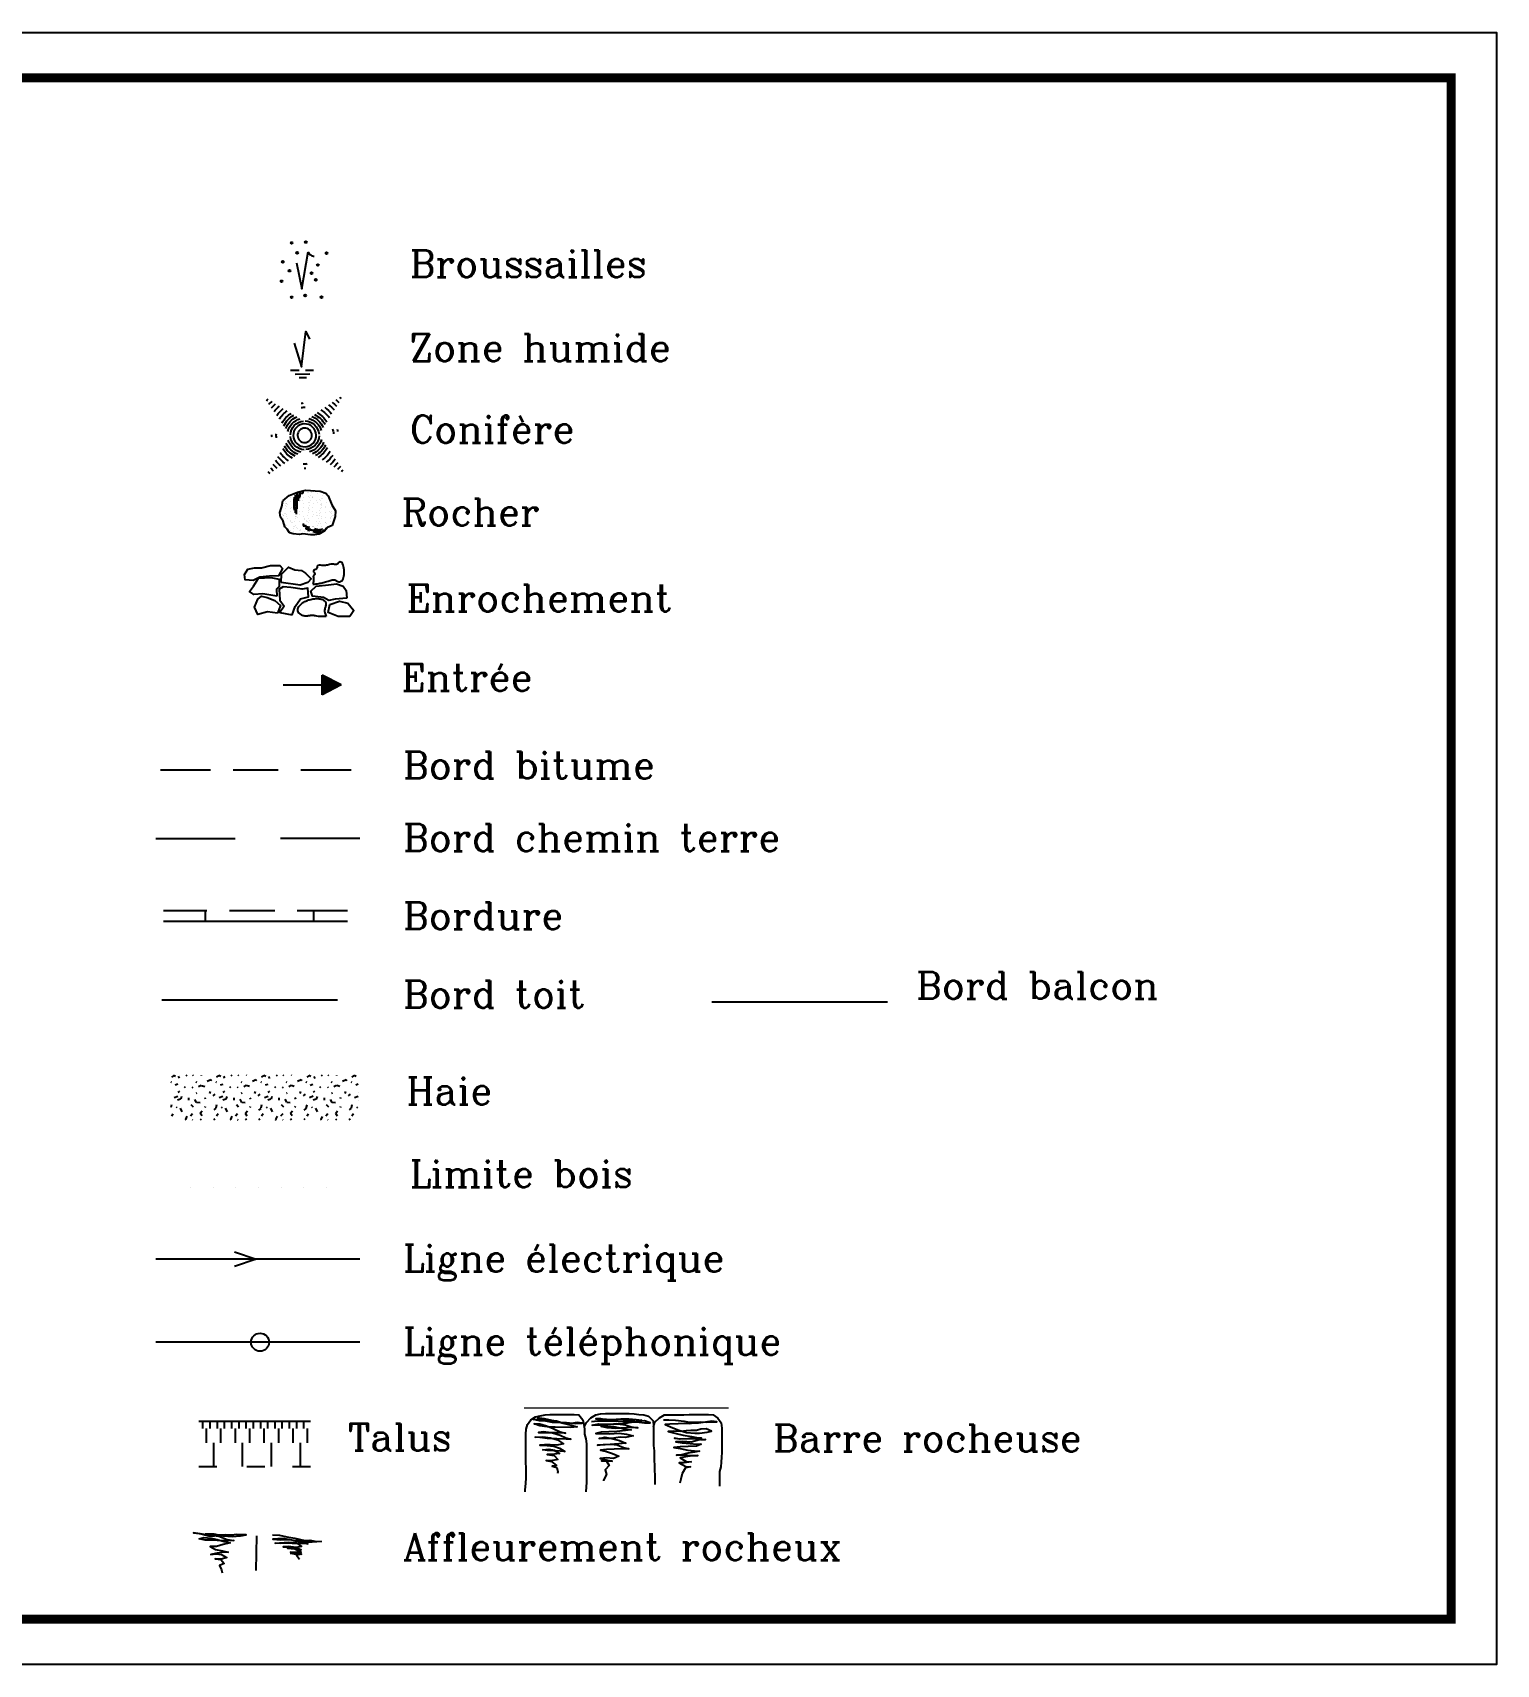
# Model space of a CAD drawing. Header units: millimetres. Extents: x -1573 to 210, y -360 to 557.
# Drawn here: x -839.5 to -758.4, y 154.1 to 244.5 of the extents above; entities that cross this region are included whole.
import ezdxf

# ---------------------------------------------------------------- set-up
doc = ezdxf.new("R2010")
doc.units = ezdxf.units.MM
doc.header["$LTSCALE"] = 2
doc.set_wipeout_variables(frame=1)
doc.linetypes.add('ACAD_ISO02W100', pattern=[15, 12, -3])
doc.layers.add('Légende Topo', color=7, linetype='Continuous')
doc.layers.add('Wipeout', color=255, linetype='Continuous')
doc.styles.add('ROMANS', font='ROMANC.shx', dxfattribs={"height": 0.36})

# ---------------------------------------------------------------- blocks, each defined once
blk = doc.blocks.new('*X96')
at = {"color": 0}
for p, q in [((1.142, 0.885), (1.221, 0.965)), ((1.151, 0.904), (1.218, 0.97)), ((1.161, 0.922), (1.215, 0.976)), ((1.171, 0.941), (1.212, 0.982)), ((1.18, 0.959), (1.209, 0.988)), ((1.19, 0.978), (1.206, 0.994)), ((1.2, 0.996), (1.203, 0.999)), ((1.132, 0.867), (1.224, 0.959)), ((1.135, 0.861), (1.227, 0.953)), ((1.144, 0.861), (1.23, 0.947)), ((1.153, 0.861), (1.233, 0.941)), ((1.162, 0.861), (1.236, 0.935)), ((1.17, 0.861), (1.239, 0.93)), ((1.179, 0.861), (1.242, 0.924)), ((1.188, 0.861), (1.245, 0.918)), ((1.197, 0.861), (1.248, 0.912)), ((1.206, 0.861), (1.251, 0.906)), ((1.215, 0.861), (1.254, 0.9)), ((1.223, 0.861), (1.257, 0.895)), ((1.232, 0.861), (1.26, 0.889)), ((1.241, 0.861), (1.263, 0.883)), ((1.25, 0.861), (1.266, 0.877)), ((1.259, 0.861), (1.269, 0.871)), ((1.268, 0.861), (1.272, 0.866))]:
    blk.add_line(p, q, dxfattribs=at)

msp = doc.modelspace()

# ---------------------------------------------------------------- wipeouts: each hides what was drawn before it
at = {"lineweight": 30}
msp.add_wipeout([(-925.473, 244.519), (-758.421, 244.519), (-758.421, 154.138), (-925.473, 154.138)], dxfattribs=at).dxf.layer = 'Wipeout'

# ---------------------------------------------------------------- next in the draw order: hatches: boundary and pattern name
at = {"layer": 'Légende Topo', "linetype": 'Continuous'}
h = msp.add_hatch(dxfattribs=at)
h.set_pattern_fill('HAIE', color=3, scale=2.5, angle=90, style=0)
h.set_pattern_definition([(199.29004622, (-49686.49191, -24201.24735), (-42.50000000075, -15.00000000094), [0.1508475, -52.82320275]), (251.5650512, (-49688.7639, -24201.917), (-3e-12, -2.5), [0.157825, -7.74786915]), (196.92751306, (-49688.81387, -24202.06675), (-32.50000000001, -9.99999999991), [0.17115, -59.9329264]), (201.2505055, (-49686.48262, -24201.90995), (-12.50000000002, -4.99999999997), [0.2162375, -48.06678229]), (118.44292862, (-49687.937875, -24202.24475), (-14.99999999996, 27.49999999988), [0.1944, -68.04232032]), (173.65980825, (-49687.74562, -24202.26625), (-2.5, -7e-13), [0.19345, -22.44501285]), (118.07248694, (-49688.87075, -24200.91237), (-17.5000000001, 32.5000000001), [0.1210425, -42.3789575]), (159.4439548, (-49686.59872, -24200.8055), (-7.5, 2.5), [0.12175, -21.23825936]), (212.90524292, (-49686.71272, -24200.77), (-7.5, -5), [0.144125, -50.47701683]), (225, (-49686.9335, -24200.6489), (-4e-16, -2.5), [0.0906925, -3.44484141]), (246.2505055, (-49688.479125, -24200.5135), (-17.50000000007, -39.9999999999), [0.194675, -68.08782642]), (135, (-49688.4577, -24200.7913), (-2.5, 4e-16), [0.141055, -3.39447891]), (138.36646066, (-49688.10162, -24200.77), (-20, 17.50000000005), [0.0857, -30.01828645]), (124.69515353, (-49687.66012, -24200.75575), (-17.4999999999, 24.9999999999), [0.112625, -39.41584575]), (218.2901632, (-49688.89212, -24201.625), (-12.50000000004, -9.99999999994), [0.1153, -60.40329218]), (162.25532837, (-49687.51037, -24201.3685), (-54.99999999996, 17.50000000003), [0.18695, -65.43507374]), (205.34617594, (-49687.68837, -24201.3115), (-5, -2.5), [0.1498, -52.4096901]), (205.01689348, (-49687.14737, -24200.9905), (-5, -2.5), [0.2199, -41.16246339]), (131.18592517, (-49687.09737, -24201.04775), (-2.5, 2.5), [0.075675, -26.49968953]), (153.4349488, (-49686.8337, -24201.1404), (-2.5, 1e-12), [0.0477825, -5.54238744]), (221.18592517, (-49686.92637, -24201.78175), (-2.5, -2.5), [0.151425, -26.42393953]), (249.4439548, (-49687.1827, -24201.63922), (-2.5, -7.5), [0.121755, -21.23825436]), (109.79887635, (-49687.439125, -24202.06675), (-9.99999999995, 27.4999999999), [0.083475, -66.34317628]), (206.5650512, (-49687.9164, -24201.7389), (-2.5, -2.5), [0.0477825, -5.54238744]), (135, (-49688.13, -24201.447), (-2.5, 4e-16), [0.0604625, -3.47507141]), (146.3099325, (-49687.9306, -24201.14765), (-5, 2.5), [0.0514475, -8.96243069]), (221.18592517, (-49688.56462, -24201.38975), (-2.5, -2.5), [0.075775, -26.49958953]), (90, (-49688.3576, -24202.125), (-2.5, 2e-16), [0.125, -2.375]), (236.3099325, (-49686.7484, -24202.8719), (-2.5, -5), [0.153925, -8.85995319]), (233.1301024, (-49687.6243, -24202.72225), (-5, -7.5), [0.17806, -12.32194]), (126.38435182, (-49687.63152, -24203), (-7.49999999999, 10), [0.1680425, -58.83407611]), (226.7357046, (-49688.15132, -24202.86477), (-37.49999999898, -40.00000000041), [0.16644, -58.19664765]), (115.70995378, (-49688.728375, -24202.765), (-2.5, 5), [0.2294, -74.68722032]), (217.40535663, (-49686.87637, -24202.57275), (-32.50000000016, -24.99999999975), [0.1525, -53.3498364]), (135, (-49686.5061, -24202.5513), (-2.5, 4e-16), [0.0705275, -3.46500641]), (243.4349488, (-49687.4605, -24202.4658), (3e-12, -2.5), [0.0635875, -5.52658244]), (257.4711923, (-49686.83362, -24202.38025), (-2.5, -12.5), [0.1972, -22.85166114]), (135, (-49688.1076, -24202.5), (-2.5, 4e-16), [0.1767775, -3.35875641])])
h.paths.add_polyline_path([(-831.855, 186.773), (-821.468, 186.773), (-821.468, 184.273), (-831.856, 184.273)])

# ---------------------------------------------------------------- next in the draw order: linework, layer by layer
at = {"layer": 'Légende Topo', "color": 15}
for p, q in [((-825.648, 218.58), (-825.297, 218.88)), ((-825.297, 218.88), (-824.84, 219.062)), ((-825.204, 218.776), (-825.204, 218.776)), ((-825.02, 218.784), (-825.02, 218.405)), ((-824.96, 218.918), (-824.96, 218.269)), ((-824.914, 218.886), (-824.914, 218.38)), ((-824.882, 219.041), (-824.882, 218.147)), ((-824.84, 219.062), (-824.389, 219.184)), ((-824.807, 219.071), (-824.807, 219.037)), ((-824.807, 218.911), (-824.807, 218.594)), ((-824.749, 219.086), (-824.749, 218.943)), ((-824.749, 218.901), (-824.749, 218.741)), ((-824.723, 219.093), (-824.723, 218.79)), ((-824.701, 219.099), (-824.701, 218.833)), ((-824.595, 219.037), (-824.595, 218.962)), ((-824.565, 219.136), (-824.565, 218.989)), ((-824.538, 219.144), (-824.538, 219.014)), ((-824.488, 219.063), (-824.488, 219.06)), ((-824.477, 218.766), (-824.477, 218.766)), ((-824.406, 219.18), (-824.406, 219.144)), ((-824.389, 219.184), (-823.582, 219.129)), ((-824.382, 219.184), (-824.382, 219.168)), ((-824.256, 219.021), (-824.256, 219.021)), ((-824.246, 218.842), (-824.246, 218.842)), ((-824.226, 219.027), (-824.226, 219.027)), ((-824.177, 218.756), (-824.177, 218.756)), ((-824.094, 218.887), (-824.094, 218.887)), ((-824.067, 219.052), (-824.067, 219.052)), ((-824.05, 219.157), (-824.05, 219.157)), ((-824.024, 218.82), (-824.024, 218.82)), ((-823.987, 218.753), (-823.987, 218.753)), ((-823.981, 218.782), (-823.981, 218.782)), ((-823.93, 219.079), (-823.93, 219.079)), ((-823.736, 219.014), (-823.736, 219.014)), ((-823.582, 219.129), (-823.263, 219.007)), ((-823.498, 218.74), (-823.498, 218.74)), ((-823.44, 218.865), (-823.44, 218.865)), ((-823.423, 218.971), (-823.423, 218.971)), ((-823.324, 219.013), (-823.324, 219.013)), ((-823.294, 218.916), (-823.294, 218.916)), ((-823.281, 218.976), (-823.281, 218.976)), ((-823.263, 219.007), (-823.146, 218.859)), ((-823.146, 218.859), (-822.928, 218.368)), ((-825.818, 217.933), (-825.701, 218.263)), ((-825.78, 217.679), (-825.818, 217.933)), ((-825.715, 218.001), (-825.715, 218.001)), ((-825.701, 218.263), (-825.648, 218.58)), ((-825.647, 217.825), (-825.647, 217.825)), ((-825.573, 217.897), (-825.573, 217.897)), ((-825.528, 218.171), (-825.528, 218.171)), ((-825.52, 217.909), (-825.52, 217.909)), ((-825.519, 218.538), (-825.519, 218.538)), ((-825.501, 218.336), (-825.501, 218.336)), ((-825.483, 218.441), (-825.483, 218.441)), ((-825.464, 218.262), (-825.464, 218.262)), ((-825.452, 217.823), (-825.452, 217.823)), ((-825.451, 218.453), (-825.451, 218.453)), ((-825.438, 218.716), (-825.438, 218.716)), ((-825.424, 218.433), (-825.424, 218.433)), ((-825.381, 218.396), (-825.381, 218.396)), ((-825.226, 217.988), (-825.226, 217.988)), ((-825.205, 218.146), (-825.205, 218.146)), ((-825.201, 218.535), (-825.201, 218.535)), ((-825.179, 218.22), (-825.179, 218.22)), ((-825.041, 218.703), (-825.041, 218.152)), ((-825.02, 218.228), (-825.02, 218.07)), ((-824.96, 218.174), (-824.96, 217.918)), ((-824.914, 218.254), (-824.914, 217.849)), ((-824.874, 218.149), (-824.874, 218.149)), ((-824.856, 218.255), (-824.856, 218.255)), ((-824.815, 218.29), (-824.815, 218.29)), ((-824.811, 218.529), (-824.811, 218.529)), ((-824.736, 217.976), (-824.736, 217.976)), ((-824.724, 218.626), (-824.724, 218.626)), ((-824.712, 218.522), (-824.712, 218.522)), ((-824.681, 218.589), (-824.681, 218.589)), ((-824.569, 217.983), (-824.569, 217.983)), ((-824.568, 218.613), (-824.568, 218.613)), ((-824.485, 218.236), (-824.485, 218.236)), ((-824.479, 218.413), (-824.479, 218.413)), ((-824.247, 218.212), (-824.247, 218.212)), ((-824.247, 218.212), (-824.247, 218.212)), ((-824.247, 217.963), (-824.247, 217.963)), ((-824.247, 217.963), (-824.247, 217.963)), ((-824.23, 218.068), (-824.23, 218.068)), ((-824.222, 218.509), (-824.222, 218.509)), ((-824.204, 218.174), (-824.204, 218.174)), ((-824.184, 218.343), (-824.184, 218.343)), ((-824.179, 218.126), (-824.179, 218.126)), ((-824.157, 218.507), (-824.157, 218.507)), ((-824.14, 218.613), (-824.14, 218.613)), ((-824.002, 217.999), (-824.002, 217.999)), ((-823.996, 218.224), (-823.996, 218.224)), ((-823.933, 217.819), (-823.933, 217.819)), ((-823.932, 218.449), (-823.932, 218.449)), ((-823.779, 218.606), (-823.779, 218.606)), ((-823.758, 217.95), (-823.758, 217.95)), ((-823.733, 218.496), (-823.733, 218.496)), ((-823.611, 218.048), (-823.611, 218.048)), ((-823.61, 218.678), (-823.61, 218.678)), ((-823.603, 217.882), (-823.603, 217.882)), ((-823.558, 218.156), (-823.558, 218.156)), ((-823.547, 218.405), (-823.547, 218.405)), ((-823.543, 217.963), (-823.543, 217.963)), ((-823.542, 218.593), (-823.542, 218.593)), ((-823.53, 218.321), (-823.53, 218.321)), ((-823.513, 218.426), (-823.513, 218.426)), ((-823.507, 218.211), (-823.507, 218.211)), ((-823.504, 218.368), (-823.504, 218.368)), ((-823.468, 218.701), (-823.468, 218.701)), ((-823.302, 218.192), (-823.302, 218.192)), ((-823.296, 218.286), (-823.296, 218.286)), ((-823.268, 217.938), (-823.268, 217.938)), ((-823.244, 218.484), (-823.244, 218.484)), ((-823.07, 217.991), (-823.07, 217.991)), ((-823.027, 217.953), (-823.027, 217.953)), ((-823.017, 218.198), (-823.017, 218.198)), ((-822.975, 217.885), (-822.975, 217.885)), ((-822.931, 217.97), (-822.931, 217.97)), ((-822.928, 218.368), (-822.737, 218.038)), ((-822.904, 218.134), (-822.904, 218.134)), ((-822.886, 218.24), (-822.886, 218.24)), ((-822.779, 217.925), (-822.779, 217.925)), ((-822.737, 218.038), (-822.753, 217.713)), ((-825.621, 217.468), (-825.78, 217.679)), ((-825.547, 217.151), (-825.621, 217.468)), ((-825.618, 217.627), (-825.618, 217.627)), ((-825.604, 217.788), (-825.604, 217.788)), ((-825.591, 217.792), (-825.591, 217.792)), ((-825.403, 217.015), (-825.547, 217.151)), ((-825.522, 217.279), (-825.522, 217.279)), ((-825.486, 217.198), (-825.486, 217.198)), ((-825.461, 217.745), (-825.461, 217.745)), ((-825.454, 217.194), (-825.454, 217.194)), ((-825.281, 216.812), (-825.403, 217.015)), ((-825.402, 217.612), (-825.402, 217.612)), ((-825.234, 217.459), (-825.234, 217.459)), ((-825.231, 216.942), (-825.231, 216.942)), ((-825.207, 217.516), (-825.207, 217.516)), ((-825.17, 217.41), (-825.17, 217.41)), ((-825.127, 217.373), (-825.127, 217.373)), ((-825.054, 217.061), (-825.054, 217.061)), ((-825.036, 217.166), (-825.036, 217.166)), ((-824.996, 217.186), (-824.996, 217.186)), ((-824.991, 217.441), (-824.991, 217.441)), ((-824.971, 217.732), (-824.971, 217.732)), ((-824.964, 217.605), (-824.964, 217.605)), ((-824.946, 217.71), (-824.946, 217.71)), ((-824.925, 217.197), (-824.925, 217.197)), ((-824.886, 217.116), (-824.886, 217.116)), ((-824.885, 217.745), (-824.885, 217.745)), ((-824.818, 217.03), (-824.818, 217.03)), ((-824.816, 217.66), (-824.816, 217.66)), ((-824.745, 217.446), (-824.745, 217.446)), ((-824.742, 216.929), (-824.742, 216.929)), ((-824.702, 217.805), (-824.702, 217.805)), ((-824.693, 216.996), (-824.693, 216.996)), ((-824.65, 216.959), (-824.65, 216.959)), ((-824.568, 217.31), (-824.479, 217.287)), ((-824.55, 217.268), (-824.483, 217.25)), ((-824.539, 217.241), (-824.354, 217.193)), ((-824.525, 217.21), (-824.176, 217.119)), ((-824.507, 217.173), (-824.507, 217.173)), ((-824.482, 217.719), (-824.482, 217.719)), ((-824.47, 217.604), (-824.47, 217.604)), ((-824.433, 217.238), (-824.416, 217.233)), ((-824.427, 217.567), (-824.427, 217.567)), ((-824.415, 217.092), (-824.117, 217.015)), ((-824.41, 216.98), (-824.41, 216.98)), ((-824.392, 217.07), (-823.473, 216.833)), ((-824.364, 217.254), (-824.364, 217.254)), ((-824.364, 217.043), (-823.743, 216.882)), ((-824.337, 217.419), (-824.337, 217.419)), ((-824.32, 217.524), (-824.32, 217.524)), ((-824.288, 216.97), (-824.18, 216.942)), ((-824.274, 217.799), (-824.274, 217.799)), ((-824.256, 217.434), (-824.256, 217.434)), ((-824.253, 216.916), (-824.253, 216.916)), ((-824.249, 217.582), (-824.249, 217.582)), ((-824.225, 217.391), (-824.225, 217.391)), ((-824.18, 217.497), (-824.18, 217.497)), ((-824.018, 217.16), (-824.018, 217.16)), ((-823.993, 217.706), (-823.993, 217.706)), ((-823.993, 217.189), (-823.993, 217.189)), ((-823.966, 216.976), (-823.449, 216.842)), ((-823.95, 217.152), (-823.95, 217.152)), ((-823.935, 217.19), (-823.935, 217.19)), ((-823.894, 217.046), (-823.51, 216.947)), ((-823.77, 217.797), (-823.77, 217.797)), ((-823.766, 217.421), (-823.766, 217.421)), ((-823.738, 217.068), (-823.738, 217.068)), ((-823.727, 217.76), (-823.727, 217.76)), ((-823.71, 217.232), (-823.71, 217.232)), ((-823.693, 217.337), (-823.693, 217.337)), ((-823.648, 217.612), (-823.648, 217.612)), ((-823.62, 217.777), (-823.62, 217.777)), ((-823.613, 217.419), (-823.613, 217.419)), ((-823.613, 217.025), (-823.527, 217.003)), ((-823.544, 217.333), (-823.544, 217.333)), ((-823.528, 217.147), (-823.528, 217.147)), ((-823.525, 217.584), (-823.525, 217.584)), ((-823.503, 217.694), (-823.503, 217.694)), ((-823.5, 217.033), (-823.447, 217.02)), ((-823.455, 216.961), (-823.325, 216.927)), ((-823.414, 216.974), (-823.309, 216.947)), ((-823.173, 217.104), (-823.348, 216.901)), ((-823.324, 217.06), (-823.232, 217.036)), ((-823.297, 217.656), (-823.297, 217.656)), ((-823.296, 216.981), (-823.282, 216.977)), ((-823.293, 217.383), (-823.293, 217.383)), ((-823.29, 217.068), (-823.219, 217.05)), ((-823.277, 217.408), (-823.277, 217.408)), ((-823.25, 217.345), (-823.25, 217.345)), ((-823.198, 217.095), (-823.184, 217.091)), ((-822.923, 217.222), (-823.173, 217.104)), ((-823.048, 217.17), (-823.048, 217.17)), ((-823.021, 217.426), (-823.021, 217.426)), ((-823.014, 217.681), (-823.014, 217.681)), ((-822.994, 217.59), (-822.994, 217.59)), ((-822.977, 217.255), (-822.977, 217.255)), ((-822.976, 217.695), (-822.976, 217.695)), ((-822.753, 217.713), (-822.923, 217.222)), ((-822.907, 217.8), (-822.907, 217.8)), ((-822.825, 217.777), (-822.825, 217.777)), ((-825.085, 216.762), (-825.281, 216.812)), ((-825.208, 216.887), (-825.208, 216.887)), ((-824.718, 216.719), (-825.085, 216.762)), ((-825.081, 216.896), (-825.081, 216.896)), ((-824.548, 216.749), (-824.718, 216.719)), ((-824.118, 216.702), (-824.548, 216.749)), ((-824.448, 216.783), (-824.448, 216.783)), ((-824.427, 216.874), (-824.427, 216.874)), ((-824.182, 216.867), (-824.182, 216.867)), ((-823.884, 216.707), (-824.118, 216.702)), ((-823.968, 216.887), (-823.554, 216.78)), ((-823.629, 216.736), (-823.884, 216.707)), ((-823.63, 216.853), (-823.491, 216.817)), ((-823.348, 216.901), (-823.629, 216.736))]:
    msp.add_line(p, q, dxfattribs=at)
at = {"layer": 'Légende Topo'}
for p, q in [((-822.065, 195.294), (-832.262, 195.294)), ((-829.951, 195.894), (-829.951, 195.294)), ((-823.951, 195.894), (-823.951, 195.294))]:
    msp.add_line(p, q, dxfattribs=at)
at = {"layer": 'Légende Topo', "color": 1, "linetype": 'Continuous'}
msp.add_line((-821.379, 176.582), (-832.691, 176.582), dxfattribs=at)
at = {"layer": 'Légende Topo', "color": 3, "linetype": 'Continuous'}
msp.add_line((-821.379, 171.982), (-832.691, 171.982), dxfattribs=at)
at = {"layer": 'Légende Topo', "color": 36}
for p, q in [((-830.095, 167.604), (-830.095, 167.204)), ((-829.695, 167.604), (-829.695, 167.204)), ((-829.295, 167.604), (-829.295, 167.204)), ((-828.895, 167.604), (-828.895, 167.204)), ((-828.495, 167.604), (-828.495, 167.204)), ((-828.095, 167.604), (-828.095, 167.204)), ((-827.695, 167.604), (-827.695, 167.204)), ((-827.295, 167.604), (-827.295, 167.204)), ((-826.895, 167.604), (-826.895, 167.204)), ((-826.495, 167.604), (-826.495, 167.204)), ((-826.095, 167.604), (-826.095, 167.204)), ((-825.695, 167.604), (-825.695, 167.204)), ((-825.295, 167.604), (-825.295, 167.204)), ((-824.895, 167.604), (-824.895, 167.204)), ((-824.495, 167.604), (-824.495, 167.204)), ((-829.895, 167.204), (-829.895, 166.404)), ((-829.495, 166.404), (-829.495, 165.094)), ((-829.095, 167.204), (-829.095, 166.404)), ((-828.295, 167.204), (-828.295, 166.404)), ((-827.895, 166.404), (-827.895, 165.094)), ((-827.495, 167.204), (-827.495, 166.404)), ((-826.695, 167.204), (-826.695, 166.404)), ((-826.295, 166.404), (-826.295, 165.094)), ((-825.895, 167.204), (-825.895, 166.404)), ((-825.095, 167.204), (-825.095, 166.404)), ((-824.695, 166.404), (-824.695, 165.094)), ((-824.295, 167.204), (-824.295, 166.404))]:
    msp.add_line(p, q, dxfattribs=at)
at = {"layer": 'Légende Topo', "flags": 128}
msp.add_lwpolyline([(-925.473, 154.138), (-925.473, 244.519), (-758.421, 244.519), (-758.421, 154.138)], close=True, dxfattribs=at)
at = {"layer": 'Légende Topo', "lineweight": 25, "const_width": 0.5, "flags": 128}
msp.add_lwpolyline([(-922.973, 156.638), (-922.973, 242.019), (-760.921, 242.019), (-760.921, 156.638), (-922.973, 156.638)], dxfattribs=at)
at = {"layer": 'Légende Topo', "color": 3}
msp.add_lwpolyline([(-824.896, 231.777), (-824.596, 230.332), (-824.242, 232.375)], dxfattribs=at)
msp.add_lwpolyline([(-824.242, 232.375, 0.070153), (-824.184, 232.28, 0.070153), (-824.101, 232.204, 0.065345), (-824.008, 232.157, 0.065345), (-823.906, 232.135)], format="xyb", dxfattribs=at)
at = {"layer": 'Légende Topo', "color": 4}
for points in [[(-825.027, 227.314), (-824.614, 226.015), (-824.378, 227.971), (-824.179, 227.536)], [(-825.218, 225.822), (-824.744, 225.822)], [(-824.966, 225.601), (-824.156, 225.616)], [(-824.752, 225.409), (-824.339, 225.409)], [(-824.392, 225.822), (-823.957, 225.822)]]:
    msp.add_lwpolyline(points, dxfattribs=at)
at = {"layer": 'Légende Topo', "color": 251}
msp.add_lwpolyline([(-823.978, 213.962, 0.015114), (-823.65, 214.007, 0.020943), (-823.417, 214.057, 0.017852), (-823.141, 214.138, -0.022353), (-822.919, 214.201, -0.22707), (-822.644, 214.142, 0.309946), (-822.428, 214.129, 0.106458), (-822.349, 214.204, 0.076071), (-822.282, 214.341, 0.060342), (-822.253, 214.501, 0.0361), (-822.256, 214.771, 0.075105), (-822.338, 215.112, 0.222566), (-822.428, 215.196, 0.349325), (-822.568, 215.143, -0.274224), (-822.728, 215.056, -0.050818), (-822.842, 215.072, 0.075986), (-822.919, 215.078, 0.051071), (-823.056, 215.056, -0.02964), (-823.289, 215.006, -0.105163), (-823.558, 215.022, 0.189815), (-823.71, 215.006, 0.311483), (-823.748, 214.934, -0.194666), (-823.78, 214.816, -0.219605), (-823.894, 214.756, 0.376857), (-823.952, 214.699, 0.225308), (-823.922, 214.619, -0.197646), (-823.882, 214.531, -0.007911), (-823.882, 214.515, -0.019867), (-823.882, 214.509, -0.331946), (-823.913, 214.473, 0.281267), (-823.952, 214.436, 0.100089), (-823.959, 214.34, -0.050592), (-823.952, 214.152, -0.016405), (-823.961, 214.066, -0.013419), (-823.978, 213.962)], format="xyb", dxfattribs=at)
for points in [[(-827.3, 214.174), (-827.74, 214.201), (-827.765, 214.509), (-827.593, 214.794), (-827.223, 214.866), (-826.834, 214.866), (-826.337, 215.006), (-825.821, 215.006), (-825.674, 214.839), (-825.897, 214.436), (-826.388, 214.414), (-826.93, 214.364), (-827.3, 214.174)], [(-825.974, 213.297), (-826.758, 213.437), (-827.249, 213.392), (-827.498, 213.559), (-827.274, 213.867), (-827, 214.296), (-826.318, 214.341), (-825.846, 214.247), (-825.846, 213.844), (-825.993, 213.699), (-825.974, 213.297)], [(-825.75, 214.057), (-825.725, 214.531), (-825.33, 214.911), (-824.985, 214.771), (-824.616, 214.721), (-824.399, 214.581), (-824.08, 214.269), (-824.271, 214.057), (-824.692, 213.912), (-825.75, 214.057)], [(-825.132, 212.275), (-824.96, 212.727), (-824.667, 213.152), (-824.227, 213.274), (-824.271, 213.749), (-824.571, 213.699), (-825.208, 213.794), (-825.629, 213.817), (-825.846, 213.699), (-825.821, 213.08), (-825.578, 212.75), (-825.821, 212.393), (-825.132, 212.275)], [(-822.11, 213.202), (-822.747, 213.13), (-823.092, 213.057), (-823.391, 213.225), (-824.003, 213.297), (-824.105, 213.582), (-823.806, 213.867), (-823.117, 213.939), (-822.677, 213.984), (-822.307, 213.867), (-822.135, 213.627), (-822.11, 213.202)], [(-825.948, 212.37), (-826.49, 212.443), (-827.026, 212.298), (-827.223, 212.7), (-827.026, 213.13), (-826.834, 213.297), (-826.509, 213.225), (-826.095, 213.057), (-825.776, 212.795), (-825.948, 212.37)], [(-823.245, 212.18), (-823.42, 212.175), (-823.562, 212.176), (-823.675, 212.183), (-823.765, 212.194), (-823.835, 212.207), (-823.892, 212.22), (-823.939, 212.231), (-823.981, 212.238), (-824.023, 212.24), (-824.066, 212.237), (-824.108, 212.231), (-824.152, 212.224), (-824.196, 212.215), (-824.242, 212.207), (-824.288, 212.201), (-824.335, 212.198), (-824.383, 212.198), (-824.432, 212.203), (-824.481, 212.212), (-824.528, 212.224), (-824.575, 212.24), (-824.619, 212.26), (-824.66, 212.283), (-824.697, 212.31), (-824.731, 212.34), (-824.759, 212.372), (-824.783, 212.408), (-824.801, 212.445), (-824.814, 212.484), (-824.821, 212.524), (-824.822, 212.565), (-824.816, 212.606), (-824.804, 212.648), (-824.785, 212.689), (-824.761, 212.73), (-824.731, 212.77), (-824.697, 212.809), (-824.66, 212.846), (-824.619, 212.882), (-824.575, 212.916), (-824.53, 212.947), (-824.482, 212.977), (-824.433, 213.004), (-824.382, 213.029), (-824.329, 213.053), (-824.275, 213.074), (-824.22, 213.093), (-824.164, 213.11), (-824.106, 213.126), (-824.048, 213.139), (-823.989, 213.15), (-823.93, 213.159), (-823.87, 213.166), (-823.811, 213.17), (-823.752, 213.171), (-823.693, 213.17), (-823.635, 213.165), (-823.579, 213.157), (-823.526, 213.146), (-823.475, 213.132), (-823.429, 213.114), (-823.387, 213.092), (-823.351, 213.067), (-823.321, 213.037), (-823.298, 213.004), (-823.282, 212.967), (-823.272, 212.928), (-823.267, 212.887), (-823.268, 212.844), (-823.272, 212.801), (-823.281, 212.758), (-823.292, 212.716), (-823.306, 212.675), (-823.32, 212.632), (-823.331, 212.585), (-823.337, 212.53), (-823.333, 212.466), (-823.319, 212.388), (-823.29, 212.294), (-823.245, 212.18)], [(-821.937, 212.18), (-822.575, 212.18), (-823.143, 212.393), (-823.047, 212.845), (-822.505, 213.035), (-822.039, 212.917), (-821.714, 212.51), (-821.937, 212.18)]]:
    msp.add_lwpolyline(points, dxfattribs=at)
at = {"layer": 'Légende Topo'}
for points in [[(-822.419, 208.394), (-823.471, 208.938)], [(-823.467, 207.847), (-823.471, 208.938)], [(-825.622, 208.389), (-822.419, 208.394)], [(-822.419, 208.394), (-823.467, 207.847)], [(-830.307, 167.604), (-824.119, 167.604)]]:
    msp.add_lwpolyline(points, dxfattribs=at)
at = {"layer": 'Légende Topo', "flags": 128}
for points in [[(-832.434, 203.694), (-829.655, 203.694)], [(-828.401, 203.694), (-825.899, 203.694)], [(-824.651, 203.694), (-821.867, 203.694)], [(-832.691, 199.877), (-828.29, 199.877)], [(-821.379, 199.877), (-825.778, 199.877)], [(-830.307, 165.094), (-829.307, 165.094)], [(-827.637, 165.094), (-826.637, 165.094)], [(-825.118, 165.094), (-824.119, 165.094)]]:
    msp.add_lwpolyline(points, dxfattribs=at)
at = {"layer": 'Légende Topo', "color": 251, "flags": 128}
for points in [[(-832.262, 195.894), (-829.853, 195.894)], [(-828.599, 195.894), (-826.097, 195.894)], [(-824.849, 195.894), (-822.065, 195.894)]]:
    msp.add_lwpolyline(points, dxfattribs=at)
at = {"layer": 'Légende Topo', "color": 5, "linetype": 'ACAD_ISO02W100', "ltscale": 0.6, "flags": 128}
msp.add_lwpolyline([(-832.361, 190.94), (-822.626, 190.94)], dxfattribs=at)
at = {"layer": 'Légende Topo', "color": 12, "linetype": 'ACAD_ISO02W100', "ltscale": 0.6, "flags": 128}
msp.add_lwpolyline([(-801.888, 190.842), (-792.154, 190.842)], dxfattribs=at)
at = {"layer": 'Légende Topo', "color": 3, "flags": 128}
for points in [[(-830.749, 180.564), (-830.748, 180.564)], [(-829.496, 180.565), (-829.496, 180.565)], [(-828.246, 180.565), (-828.246, 180.565)], [(-826.996, 180.565), (-826.996, 180.565)], [(-825.746, 180.565), (-825.746, 180.565)], [(-824.496, 180.565), (-824.496, 180.565)], [(-823.246, 180.566), (-823.246, 180.566)]]:
    msp.add_lwpolyline(points, dxfattribs=at)
at = {"layer": 'Légende Topo', "color": 1}
msp.add_lwpolyline([(-828.329, 176.982), (-827.129, 176.582), (-828.329, 176.182)], dxfattribs=at)
at = {"layer": 'Légende Topo', "color": 15, "linetype": 'Continuous', "lineweight": 20}
msp.add_lwpolyline([(-800.959, 168.331), (-812.271, 168.331)], dxfattribs=at)
at = {"layer": 'Légende Topo', "color": 15}
for points in [[(-812.231, 163.697), (-812.221, 163.779), (-812.184, 164.174), (-812.162, 164.461), (-812.162, 165.036), (-812.184, 165.301), (-812.184, 166.892), (-812.162, 167.158), (-812.096, 167.423), (-811.919, 167.688), (-811.654, 167.843), (-811.388, 167.909), (-811.123, 167.953), (-810.858, 167.975), (-809.509, 167.975), (-809.244, 167.953), (-809.022, 167.688), (-808.978, 167.423), (-808.934, 167.158), (-808.934, 166.892), (-808.868, 166.627), (-808.823, 166.362), (-808.823, 164.206), (-808.868, 163.719), (-808.868, 163.697)], [(-811.557, 167.806), (-811.175, 167.763), (-810.756, 167.669), (-810.49, 167.632), (-810.214, 167.54), (-809.927, 167.537), (-809.429, 167.486), (-809.058, 167.498), (-809.351, 167.53), (-809.656, 167.473), (-810.182, 167.518), (-810.702, 167.535), (-811.177, 167.619), (-811.437, 167.627), (-811.769, 167.709), (-811.453, 167.711), (-811.187, 167.674), (-810.917, 167.61), (-810.657, 167.601), (-810.391, 167.565), (-810.121, 167.5), (-809.668, 167.384), (-809.337, 167.302), (-809.703, 167.263), (-810.567, 167.273), (-810.882, 167.271), (-811.148, 167.308), (-811.413, 167.344), (-811.722, 167.459), (-811.406, 167.461), (-811.042, 167.357), (-810.667, 167.197), (-810.287, 167.009), (-809.989, 166.95), (-810.393, 166.961), (-810.797, 166.971), (-811.207, 167.01), (-811.489, 166.985), (-811.201, 166.982), (-810.709, 166.959), (-810.284, 166.838), (-809.97, 166.695), (-809.694, 166.603), (-809.954, 166.612), (-810.475, 166.629), (-810.995, 166.647), (-811.409, 166.713), (-811.67, 166.722), (-811.243, 166.744), (-810.828, 166.678), (-810.436, 166.579), (-810.107, 166.353), (-810.468, 166.286), (-810.844, 166.302), (-811.16, 166.3), (-811.415, 166.281), (-811.011, 166.27), (-810.629, 166.227), (-810.32, 166.112), (-810.029, 165.937), (-810.289, 165.946), (-810.638, 165.967), (-810.986, 165.988), (-811.252, 166.024), (-810.913, 166.059), (-810.615, 166), (-810.324, 165.824), (-810.601, 165.772), (-811, 165.755), (-810.619, 165.712), (-810.405, 165.493), (-810.794, 165.42), (-811.054, 165.429), (-810.756, 165.37), (-810.487, 165.162), (-810.737, 165.115), (-810.466, 165.05), (-810.419, 164.801), (-810.431, 164.712)], [(-808.953, 167.269), (-808.82, 167.534), (-808.577, 167.799), (-808.312, 167.954), (-808.046, 168.02), (-807.781, 168.042), (-806.454, 168.042), (-806.189, 168.02), (-805.924, 167.976), (-805.658, 167.954), (-805.393, 167.888), (-805.128, 167.623), (-805.106, 167.357), (-805.106, 166.252), (-805.083, 165.965), (-805.083, 165.435), (-805.061, 165.169), (-805.061, 164.882), (-805.039, 164.617), (-805.039, 164.105)], [(-808.557, 167.588), (-808.212, 167.623), (-807.86, 167.625), (-807.331, 167.628), (-806.83, 167.59), (-806.329, 167.552), (-806.051, 167.573), (-805.617, 167.521), (-805.299, 167.516), (-805.605, 167.63), (-806.051, 167.573), (-806.343, 167.619), (-806.627, 167.631), (-806.972, 167.596), (-807.264, 167.642), (-807.548, 167.654), (-808.023, 167.733), (-808.307, 167.745), (-807.955, 167.747), (-807.454, 167.709), (-806.933, 167.745), (-806.472, 167.734), (-806.079, 167.709), (-805.788, 167.663), (-806.085, 167.566), (-806.566, 167.503), (-806.87, 167.44), (-807.155, 167.453), (-807.5, 167.417), (-807.777, 167.395), (-808.055, 167.374), (-808.515, 167.385), (-808.143, 167.461), (-807.859, 167.449), (-807.574, 167.437), (-807.087, 167.466), (-806.687, 167.407), (-806.348, 167.301), (-805.982, 167.235), (-806.341, 167.267), (-806.618, 167.245), (-806.93, 167.217), (-807.207, 167.195), (-807.675, 167.24), (-808.007, 167.313), (-807.73, 167.334), (-807.337, 167.309), (-806.971, 167.243), (-806.672, 167.164), (-806.347, 167.125), (-806.658, 167.096), (-807.139, 167.033), (-807.592, 167.01), (-808.012, 166.994), (-808.317, 166.932), (-808.032, 166.92), (-807.572, 166.908), (-807.294, 166.93), (-807.016, 166.952), (-806.617, 166.893), (-806.244, 166.793), (-806.683, 166.703), (-806.968, 166.715), (-807.448, 166.652), (-807.834, 166.643), (-808.119, 166.655), (-807.814, 166.718), (-807.448, 166.652), (-807.001, 166.532), (-806.655, 166.391), (-807.034, 166.349), (-807.521, 166.319), (-807.799, 166.298), (-808.219, 166.282), (-807.907, 166.311), (-807.487, 166.326), (-807.128, 166.294), (-806.782, 166.154), (-806.484, 166.074), (-806.836, 166.072), (-807.289, 166.049), (-807.709, 166.034), (-808.055, 165.998), (-807.722, 165.925), (-807.383, 165.819), (-807.037, 165.678), (-807.328, 165.548), (-807.72, 165.573), (-808.066, 165.537), (-807.401, 165.392), (-807.72, 165.397), (-808.004, 165.409), (-807.72, 165.397), (-807.563, 165.147), (-807.798, 164.922), (-807.709, 164.658), (-807.89, 164.339), (-807.883, 164.305)], [(-805.106, 167.291), (-805.039, 167.556), (-804.774, 167.799), (-804.509, 167.954), (-803.425, 167.954), (-803.138, 167.976), (-802.076, 167.976), (-801.811, 167.954), (-801.546, 167.777), (-801.369, 167.512), (-801.325, 167.225), (-801.325, 165.877), (-801.347, 165.611), (-801.369, 165.346), (-801.391, 165.081), (-801.457, 164.816), (-801.457, 164.012)], [(-804.554, 167.687), (-804.259, 167.687), (-803.891, 167.657), (-803.417, 167.618), (-803.134, 167.562), (-802.798, 167.553), (-802.5, 167.567), (-802.164, 167.559), (-801.898, 167.564), (-801.601, 167.578), (-801.875, 167.604), (-802.359, 167.539), (-802.616, 167.502), (-802.882, 167.496), (-803.14, 167.46), (-803.445, 167.477), (-803.743, 167.463), (-804.204, 167.437), (-804.47, 167.432), (-804.051, 167.245), (-803.711, 167.103), (-803.279, 166.987), (-802.831, 166.942), (-802.566, 166.947), (-802.144, 166.995), (-801.895, 167.063), (-802.195, 167.182), (-802.492, 167.168), (-802.741, 167.1), (-803.038, 167.086), (-803.304, 167.08), (-803.593, 167.035), (-804, 167.058), (-804.297, 167.044), (-803.864, 166.928), (-803.471, 166.834), (-803.015, 166.758), (-802.732, 166.701), (-802.458, 166.675), (-802.795, 166.684), (-803.216, 166.636), (-803.678, 166.611), (-803.96, 166.667), (-803.615, 166.628), (-803.185, 166.644), (-802.778, 166.622), (-802.503, 166.596), (-802.237, 166.602), (-802.566, 166.579), (-803.032, 166.452), (-803.511, 166.489), (-803.87, 166.458), (-803.525, 166.418), (-803.078, 166.373), (-802.732, 166.333), (-802.466, 166.339), (-802.738, 166.231), (-803.199, 166.206), (-803.629, 166.189), (-803.989, 166.158), (-803.635, 166.087), (-803.211, 166.002), (-802.834, 165.971), (-802.56, 165.945), (-802.848, 165.9), (-803.199, 165.838), (-803.542, 165.744), (-803.839, 165.73), (-803.573, 165.736), (-803.236, 165.727), (-802.931, 165.71), (-802.665, 165.716), (-803.086, 165.668), (-803.344, 165.631), (-803.632, 165.586), (-803.307, 165.374), (-803.032, 165.348), (-803.423, 165.308), (-803.689, 165.303), (-803.332, 165.099), (-803.058, 165.073), (-803.346, 165.028), (-803.528, 164.711), (-803.607, 164.389), (-803.649, 164.176)], [(-829.943, 161.37), (-829.47, 161.368), (-828.949, 161.259), (-828.46, 161.222), (-828.003, 161.255), (-827.685, 161.312), (-828.21, 161.334), (-828.492, 161.293), (-828.842, 161.307), (-829.175, 161.286), (-829.457, 161.245), (-829.755, 161.24), (-830.241, 161.365), (-830.606, 161.415), (-830.117, 161.377), (-829.648, 161.288), (-829.195, 161.234), (-828.729, 161.057), (-828.363, 161.007), (-828.697, 160.986), (-829.082, 160.984), (-829.484, 161.018), (-829.957, 161.02), (-830.287, 161.087), (-830.021, 161.163), (-829.62, 161.129), (-829.289, 161.063), (-828.891, 160.942), (-828.561, 160.875), (-828.95, 160.786), (-829.323, 160.661), (-829.673, 160.676), (-829.382, 160.506), (-829, 160.42), (-828.67, 160.354), (-829.004, 160.333), (-829.286, 160.292), (-829.639, 160.219), (-829.357, 160.26), (-829.043, 160.229), (-828.752, 160.06), (-829.054, 159.967), (-829.404, 159.981), (-829.09, 159.951), (-828.906, 159.733), (-829.156, 159.621), (-829.043, 159.371), (-829.015, 159.212)], [(-827.103, 161.249), (-827.142, 159.331)], [(-826.219, 161.313), (-825.826, 161.3), (-825.428, 161.208), (-824.991, 161.12), (-824.434, 161), (-824.16, 161.018), (-823.882, 160.958), (-823.528, 160.943), (-824.27, 160.893), (-824.785, 160.977), (-825.061, 160.998), (-825.537, 161.083), (-825.93, 161.097), (-826.204, 161.078), (-825.769, 161.029), (-825.261, 161.063), (-824.983, 161.003), (-824.585, 160.912), (-824.264, 160.815), (-824.658, 160.828), (-825.129, 160.836), (-825.405, 160.857), (-825.795, 160.831), (-826.071, 160.852), (-825.329, 160.901), (-824.936, 160.888), (-824.608, 160.675), (-824.918, 160.615), (-825.353, 160.664), (-825.626, 160.646), (-825.233, 160.633), (-824.918, 160.615), (-824.634, 160.477), (-825.03, 160.529), (-825.386, 160.583), (-824.991, 160.531), (-824.668, 160.396), (-824.939, 160.339), (-825.215, 160.359), (-824.902, 160.38), (-824.626, 160.359), (-824.892, 160.224), (-825.209, 160.281), (-824.897, 160.302), (-824.618, 160.242), (-824.889, 160.185), (-824.717, 159.961)]]:
    msp.add_lwpolyline(points, dxfattribs=at)
at = {"layer": 'Légende Topo', "color": 3}
for centre, radius in [((-825.16, 232.869), 0.05), ((-824.851, 232.321), 0.05), ((-824.374, 232.92), 0.05), ((-823.223, 232.305), 0.05), ((-825.655, 231.826), 0.05), ((-825.283, 231.331), 0.05), ((-823.709, 231.648), 0.05), ((-825.716, 230.749), 0.05), ((-824.054, 231.195), 0.05), ((-823.825, 230.827), 0.05), ((-825.16, 229.861), 0.05), ((-824.408, 229.956), 0.05), ((-823.507, 229.87), 0.05), ((-826.908, 171.982), 0.5)]:
    msp.add_circle(centre, radius, dxfattribs=at)
at = {"layer": 'Légende Topo', "color": 3, "extrusion": (0, 0, -1)}
for centre, major_axis, start_param, end_param in [((-824.435, 222.214), (2.024, 2.024), 4.661976, 4.707447), ((-824.435, 222.214), (1.855, 1.855), -0.070013, 0.016999), ((-824.435, 222.214), (2.024, 2.024), -0.049242, -0.003772), ((-824.435, 222.214), (1.855, 1.855), 4.641091, 4.728104), ((-824.435, 222.214), (1.686, 1.686), 4.615883, 4.753034), ((-824.435, 222.214), (1.518, 1.518), 4.58483, 4.783741), ((-824.435, 222.214), (1.349, 1.349), 4.545581, 4.822541), ((-824.435, 222.214), (1.18, 1.18), 4.494289, 4.873228), ((-824.435, 222.214), (1.012, 1.012), 4.424125, 4.942521), ((-824.435, 222.214), (0.875, 0.923), 4.386935, 5.031423), ((-824.446, 223.109), (0.471, 0.471), -1.074605, -0.72447), ((-824.446, 223.109), (0.639, 0.639), -0.984162, -0.874394), ((-824.435, 222.214), (0.766, 0.807), -0.407111, 0.406664), ((-824.435, 222.214), (0.875, 0.923), -0.322464, 0.322017), ((-824.435, 222.214), (1.012, 1.012), -0.285702, 0.23269), ((-824.435, 222.214), (1.18, 1.18), -0.215975, 0.162961), ((-824.435, 222.214), (1.349, 1.349), -0.164986, 0.111972), ((-824.435, 222.214), (1.518, 1.518), -0.125961, 0.072948), ((-824.435, 222.214), (1.686, 1.686), -0.095082, 0.042068), ((-824.435, 222.214), (0.766, 0.807), 4.30167, 5.115456), ((-824.435, 222.214), (0.657, 0.692), 4.179158, 5.235918), ((-824.435, 222.214), (0.547, 0.577), 3.979297, 5.431238), ((-824.435, 222.214), (0.438, 0.461), 1.570796268430869, 7.853981575610455), ((-824.435, 222.214), (0.274, 0.288), 1.570796328808579, 7.853981635988165), ((-824.435, 222.214), (0.547, 0.577), -0.726161, 0.725714), ((-824.435, 222.214), (0.657, 0.692), -0.528593, 0.528146), ((-823.611, 222.313), (0.539, 0.539), 0.434612, 0.807838), ((-823.611, 222.313), (0.708, 0.708), 0.548067, 0.667973), ((-825.049, 222.196), (0.849, 0.849), 3.869683, 3.957563), ((-825.049, 222.196), (0.68, 0.68), 3.806112, 4.035725), ((-824.435, 222.214), (1.012, 1.012), 2.856337, 3.374729), ((-824.435, 222.214), (0.875, 0.923), 2.819575, 3.464057), ((-824.435, 222.214), (0.766, 0.807), 2.734929, 3.548704), ((-824.435, 222.214), (0.657, 0.692), 2.613447, 3.670186), ((-824.435, 222.214), (0.547, 0.577), 2.415879, 3.867754), ((-824.435, 222.214), (0.547, 0.577), 0.85195, 2.303887), ((-824.435, 222.214), (0.657, 0.692), 1.047269, 2.104026), ((-824.435, 222.214), (0.766, 0.807), 1.167731, 1.981514), ((-824.435, 222.214), (0.875, 0.923), 1.251764, 1.89625), ((-824.435, 222.214), (1.012, 1.012), 1.288113, 1.806508), ((-824.435, 222.214), (1.686, 1.686), 3.046958, 3.184108), ((-824.435, 222.214), (1.518, 1.518), 3.016078, 3.214987), ((-824.435, 222.214), (1.349, 1.349), 2.977054, 3.254012), ((-824.435, 222.214), (1.18, 1.18), 2.926065, 3.305001), ((-824.469, 221.674), (0.747, 0.747), 2.203061, 2.41038), ((-824.435, 222.214), (1.18, 1.18), 1.357407, 1.736345), ((-824.435, 222.214), (1.349, 1.349), 1.408094, 1.685053), ((-824.435, 222.214), (1.518, 1.518), 1.446895, 1.645804), ((-824.435, 222.214), (1.686, 1.686), 1.477601, 1.614751), ((-824.435, 222.214), (2.024, 2.024), 3.092798, 3.138268), ((-824.435, 222.214), (1.855, 1.855), 3.072027, 3.159039), ((-824.469, 221.674), (0.915, 0.915), 2.288601, 2.353042), ((-824.435, 222.214), (1.855, 1.855), 1.502531, 1.589543), ((-824.435, 222.214), (2.024, 2.024), 1.523189, 1.568659)]:
    msp.add_ellipse(centre, major_axis=major_axis, ratio=0.999843, start_param=start_param, end_param=end_param, dxfattribs=at)

# ---------------------------------------------------------------- next in the draw order: block references
at = {"layer": 'Légende Topo', "xscale": 7.500000000248465, "yscale": 7.500000000248465, "zscale": 7.500000000248465, "rotation": 270.1936509994094}
msp.add_blockref('*X96', (-829.957, 217.384), dxfattribs=at)

# ---------------------------------------------------------------- next in the draw order: texts
at = {"layer": 'Légende Topo', "style": 'ROMANS'}
for s, p in [('Broussailles', (-818.616, 230.977)), ('Zone humide', (-818.616, 226.327)), ('Conifère', (-818.616, 221.806)), ('Rocher', (-819.071, 217.221)), ('Enrochement', (-818.799, 212.456)), ('Entrée', (-819.078, 208.062)), ('Bord bitume', (-818.985, 203.198)), ('Bord chemin terre', (-818.985, 199.188)), ('Bordure', (-818.985, 194.865)), ('Bord toit', (-818.985, 190.512)), ('Bord balcon', (-790.558, 190.996)), ('Haie', (-818.805, 185.158)), ('Limite bois', (-818.616, 180.569)), ('Ligne électrique', (-818.985, 175.892)), ('Ligne téléphonique', (-818.985, 171.292)), ('Talus', (-822.031, 165.979)), ('Barre rocheuse', (-798.492, 165.93)), ('Affleurement rocheux', (-818.985, 159.912))]:
    msp.add_text(s, height=1.5, dxfattribs=at).set_placement(p)

doc.saveas('drawing.dxf')
